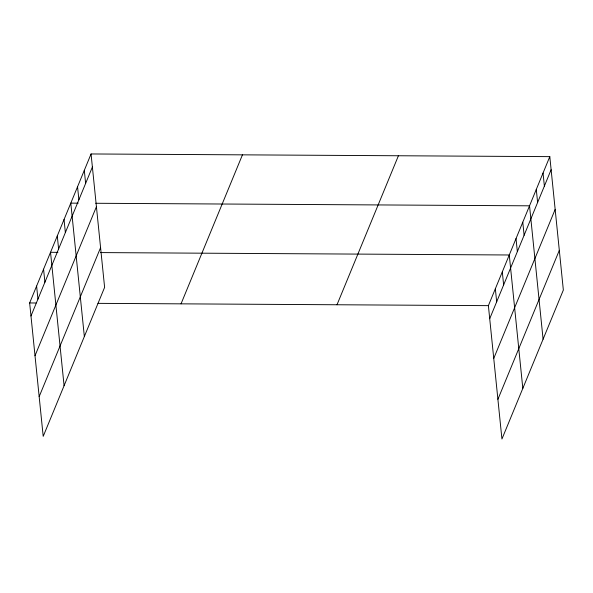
<?xml version="1.0" encoding="UTF-8"?>
<svg xmlns="http://www.w3.org/2000/svg" width="593" height="593" viewBox="0 0 593 593"><rect width="100%" height="100%" fill="white"/><g stroke="black" fill="none" stroke-linecap="round" stroke-linejoin="round"><path stroke-width="0.89" d="M91.063 153.958L104.613 287.353L43.2 436.359L29.65 302.956L91.063 153.958L549.8 156.641L563.35 290.044L501.937 439.042L488.387 305.647L549.8 156.641M30.977 316.01L92.389 167.011M35.009 355.726L96.422 206.727M39.168 396.643L100.58 247.644M181.035 303.846L242.448 154.847M337.002 304.758L398.414 155.759M489.714 318.7L551.127 169.702M493.747 358.417L555.159 209.411M497.905 399.326L559.318 250.328M78.18 203.169L70.797 203.125L84.347 336.527M95.718 203.273L529.534 205.815L543.084 339.211M57.914 252.344L50.531 252.299L64.081 385.695M100.373 252.588L509.268 254.983L522.818 388.385M29.65 302.956L36.114 302.993M97.956 303.357L488.387 305.647M543.047 173.037L544.374 186.091M536.287 189.426L537.614 202.48M522.781 222.205L524.108 235.258M516.021 238.594L517.348 251.647M502.308 271.868L503.635 284.929M495.348 288.761L496.675 301.815M84.302 170.347L85.629 183.4M77.55 186.736L78.876 199.789M64.037 219.521L65.363 232.575M57.284 235.91L58.611 248.964M43.571 269.185L44.898 282.238M36.61 286.071L37.937 299.124"/></g></svg>
